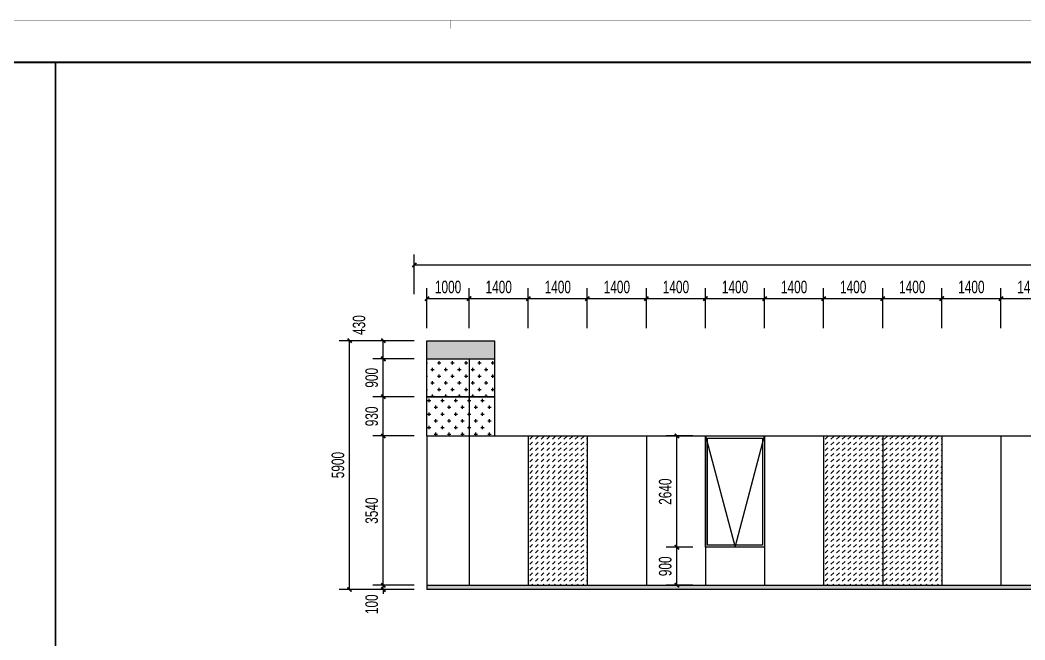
# Model space of a CAD drawing. Extents: x -3 to 440502, y -49243 to 59402.
# Drawn here: x 31859 to 55669, y 44704 to 59402 of the extents above; entities that cross this region are included whole.
import ezdxf

# ---------------------------------------------------------------- set-up
doc = ezdxf.new("R2010")
doc.units = 0
doc.header["$LTSCALE"] = 1000
doc.header["$MEASUREMENT"] = 0
for name, color, linetype in [('01-标注_尺寸', 124, 'Continuous'), ('05-填充_156', 156, 'Continuous'), ('05-填充_18', 18, 'Continuous'), ('A-0-图名图例', 2, 'Continuous'), ('A-C_窗', 140, 'Continuous'), ('E-立面', 255, 'Continuous')]:
    doc.layers.add(name, color=color, linetype=linetype)
doc.styles.add('_TCH_DIM_T3', font='ros.shx', dxfattribs={"width": 0.705882, "bigfont": 'jd.shx'})
doc.dimstyles.new('_TCH_ARCH&&100', dxfattribs={"dimtxt": 297.5, "dimasz": 100, "dimexe": 250, "dimexo": 300, "dimgap": 126.25, "dimtad": 1, "dimdec": 0, "dimzin": 0, "dimdsep": 46, "dimtxsty": '_TCH_DIM_T3', "dimblk": 'ARCHTICK', "dimcen": 0.09, "dimclrt": 7, "dimazin": 2, "dimtfac": 1, "dimtdec": 0, "dimtix": 1, "dimtmove": 2, "dimatfit": 3, "dimfxl": 0, "dimtolj": 1, "dimtzin": 0, "dimarcsym": 0})

# ---------------------------------------------------------------- blocks, each defined once
blk = doc.blocks.new('图框-A1')
for points, const_width in [([(0, 0), (841, 0), (841, 594), (0, 594)], 0.05), ([(766, 584), (25, 584), (25, 10), (766, 10)], 0.5)]:
    blk.add_lwpolyline(points, close=True, dxfattribs=dict(const_width=const_width))
at = {"const_width": 0.05}
blk.add_lwpolyline([(420.5, 594), (420.5, 592)], dxfattribs=at)
blk = doc.blocks.new('X-门窗表说明参照')
at = {"layer": 'Defpoints', "color": 165}
blk.add_lwpolyline([(0, 57400), (30200, 57400), (30200, 0), (0, 0)], close=True, dxfattribs=at)
blk = doc.blocks.new('X-门窗表说明')
blk.add_blockref('X-门窗表说明参照', (0, 0))
blk = doc.blocks.new('A$C70DF4B89')
at = {"layer": 'A-C_窗'}
for points in [[(-1400, 2640), (0, 2640), (0, 0), (-1400, 0)], [(-1350, 2590), (-50, 2590), (-50, 50), (-1350, 50)]]:
    blk.add_lwpolyline(points, close=True, dxfattribs=at)
blk.add_lwpolyline([(-1400, 2640), (-700, 0), (0, 2640)], dxfattribs=at)
blk = doc.blocks.new('_ArchTick')
at = {"color": 0, "linetype": 'ByBlock', "const_width": 0.4}
blk.add_lwpolyline([(-0.5, -0.5), (0.5, 0.5)], dxfattribs=at)
blk = doc.blocks.new('*D214')
at = {"layer": '01-标注_尺寸', "color": 0, "lineweight": -2, "transparency": 16777216}
for p, q in [((41500, 52100), (41500, 53047)), ((42500, 52100), (42500, 53047)), ((41500, 52797), (42500, 52797))]:
    blk.add_line(p, q, dxfattribs=at)
at = {"layer": 'Defpoints', "color": 0, "transparency": 16777216}
for p in [(42500, 52797), (41500, 51800), (42500, 51800)]:
    blk.add_point(p, dxfattribs=at)
at = {"layer": '01-标注_尺寸', "color": 0, "lineweight": -2, "transparency": 16777216, "xscale": 100, "yscale": 100, "zscale": 100, "rotation": 180}
blk.add_blockref('_ArchTick', (41500, 52797), dxfattribs=at)
at = {"layer": '01-标注_尺寸', "color": 0, "lineweight": -2, "transparency": 16777216, "xscale": 100, "yscale": 100, "zscale": 100}
blk.add_blockref('_ArchTick', (42500, 52797), dxfattribs=at)
at = {"layer": '01-标注_尺寸', "color": 7, "transparency": 16777216, "insert": (42000, 53072), "char_height": 297.5, "attachment_point": 5, "style": '_TCH_DIM_T3'}
blk.add_mtext('\\A1;1000', dxfattribs=at)
blk = doc.blocks.new('*D215')
at = {"layer": '01-标注_尺寸', "color": 0, "lineweight": -2, "transparency": 16777216}
for p, q in [((42500, 52100), (42500, 53047)), ((43900, 52100), (43900, 53047)), ((42500, 52797), (43900, 52797))]:
    blk.add_line(p, q, dxfattribs=at)
at = {"layer": 'Defpoints', "color": 0, "transparency": 16777216}
for p in [(43900, 52797), (42500, 51800), (43900, 51800)]:
    blk.add_point(p, dxfattribs=at)
at = {"layer": '01-标注_尺寸', "color": 0, "lineweight": -2, "transparency": 16777216, "xscale": 100, "yscale": 100, "zscale": 100, "rotation": 180}
blk.add_blockref('_ArchTick', (42500, 52797), dxfattribs=at)
at = {"layer": '01-标注_尺寸', "color": 0, "lineweight": -2, "transparency": 16777216, "xscale": 100, "yscale": 100, "zscale": 100}
blk.add_blockref('_ArchTick', (43900, 52797), dxfattribs=at)
at = {"layer": '01-标注_尺寸', "color": 7, "transparency": 16777216, "insert": (43200, 53072), "char_height": 297.5, "attachment_point": 5, "style": '_TCH_DIM_T3'}
blk.add_mtext('\\A1;1400', dxfattribs=at)
blk = doc.blocks.new('*D216')
at = {"layer": '01-标注_尺寸', "color": 0, "lineweight": -2, "transparency": 16777216}
for p, q in [((43900, 52100), (43900, 53047)), ((45300, 52100), (45300, 53047)), ((43900, 52797), (45300, 52797))]:
    blk.add_line(p, q, dxfattribs=at)
at = {"layer": 'Defpoints', "color": 0, "transparency": 16777216}
for p in [(45300, 52797), (43900, 51800), (45300, 51800)]:
    blk.add_point(p, dxfattribs=at)
at = {"layer": '01-标注_尺寸', "color": 0, "lineweight": -2, "transparency": 16777216, "xscale": 100, "yscale": 100, "zscale": 100, "rotation": 180}
blk.add_blockref('_ArchTick', (43900, 52797), dxfattribs=at)
at = {"layer": '01-标注_尺寸', "color": 0, "lineweight": -2, "transparency": 16777216, "xscale": 100, "yscale": 100, "zscale": 100}
blk.add_blockref('_ArchTick', (45300, 52797), dxfattribs=at)
at = {"layer": '01-标注_尺寸', "color": 7, "transparency": 16777216, "insert": (44600, 53072), "char_height": 297.5, "attachment_point": 5, "style": '_TCH_DIM_T3'}
blk.add_mtext('\\A1;1400', dxfattribs=at)
blk = doc.blocks.new('*D217')
at = {"layer": '01-标注_尺寸', "color": 0, "lineweight": -2, "transparency": 16777216}
for p, q in [((45300, 52100), (45300, 53047)), ((46700, 52100), (46700, 53047)), ((45300, 52797), (46700, 52797))]:
    blk.add_line(p, q, dxfattribs=at)
at = {"layer": 'Defpoints', "color": 0, "transparency": 16777216}
for p in [(46700, 52797), (45300, 51800), (46700, 51800)]:
    blk.add_point(p, dxfattribs=at)
at = {"layer": '01-标注_尺寸', "color": 0, "lineweight": -2, "transparency": 16777216, "xscale": 100, "yscale": 100, "zscale": 100, "rotation": 180}
blk.add_blockref('_ArchTick', (45300, 52797), dxfattribs=at)
at = {"layer": '01-标注_尺寸', "color": 0, "lineweight": -2, "transparency": 16777216, "xscale": 100, "yscale": 100, "zscale": 100}
blk.add_blockref('_ArchTick', (46700, 52797), dxfattribs=at)
at = {"layer": '01-标注_尺寸', "color": 7, "transparency": 16777216, "insert": (46000, 53072), "char_height": 297.5, "attachment_point": 5, "style": '_TCH_DIM_T3'}
blk.add_mtext('\\A1;1400', dxfattribs=at)
blk = doc.blocks.new('*D218')
at = {"layer": '01-标注_尺寸', "color": 0, "lineweight": -2, "transparency": 16777216}
for p, q in [((46700, 52100), (46700, 53047)), ((48100, 52100), (48100, 53047)), ((46700, 52797), (48100, 52797))]:
    blk.add_line(p, q, dxfattribs=at)
at = {"layer": 'Defpoints', "color": 0, "transparency": 16777216}
for p in [(48100, 52797), (46700, 51800), (48100, 51800)]:
    blk.add_point(p, dxfattribs=at)
at = {"layer": '01-标注_尺寸', "color": 0, "lineweight": -2, "transparency": 16777216, "xscale": 100, "yscale": 100, "zscale": 100, "rotation": 180}
blk.add_blockref('_ArchTick', (46700, 52797), dxfattribs=at)
at = {"layer": '01-标注_尺寸', "color": 0, "lineweight": -2, "transparency": 16777216, "xscale": 100, "yscale": 100, "zscale": 100}
blk.add_blockref('_ArchTick', (48100, 52797), dxfattribs=at)
at = {"layer": '01-标注_尺寸', "color": 7, "transparency": 16777216, "insert": (47400, 53072), "char_height": 297.5, "attachment_point": 5, "style": '_TCH_DIM_T3'}
blk.add_mtext('\\A1;1400', dxfattribs=at)
blk = doc.blocks.new('*D219')
at = {"layer": '01-标注_尺寸', "color": 0, "lineweight": -2, "transparency": 16777216}
for p, q in [((48100, 52100), (48100, 53047)), ((49500, 52100), (49500, 53047)), ((48100, 52797), (49500, 52797))]:
    blk.add_line(p, q, dxfattribs=at)
at = {"layer": 'Defpoints', "color": 0, "transparency": 16777216}
for p in [(49500, 52797), (48100, 51800), (49500, 51800)]:
    blk.add_point(p, dxfattribs=at)
at = {"layer": '01-标注_尺寸', "color": 0, "lineweight": -2, "transparency": 16777216, "xscale": 100, "yscale": 100, "zscale": 100, "rotation": 180}
blk.add_blockref('_ArchTick', (48100, 52797), dxfattribs=at)
at = {"layer": '01-标注_尺寸', "color": 0, "lineweight": -2, "transparency": 16777216, "xscale": 100, "yscale": 100, "zscale": 100}
blk.add_blockref('_ArchTick', (49500, 52797), dxfattribs=at)
at = {"layer": '01-标注_尺寸', "color": 7, "transparency": 16777216, "insert": (48800, 53072), "char_height": 297.5, "attachment_point": 5, "style": '_TCH_DIM_T3'}
blk.add_mtext('\\A1;1400', dxfattribs=at)
blk = doc.blocks.new('*D220')
at = {"layer": '01-标注_尺寸', "color": 0, "lineweight": -2, "transparency": 16777216}
for p, q in [((49500, 52100), (49500, 53047)), ((50900, 52100), (50900, 53047)), ((49500, 52797), (50900, 52797))]:
    blk.add_line(p, q, dxfattribs=at)
at = {"layer": 'Defpoints', "color": 0, "transparency": 16777216}
for p in [(50900, 52797), (49500, 51800), (50900, 51800)]:
    blk.add_point(p, dxfattribs=at)
at = {"layer": '01-标注_尺寸', "color": 0, "lineweight": -2, "transparency": 16777216, "xscale": 100, "yscale": 100, "zscale": 100, "rotation": 180}
blk.add_blockref('_ArchTick', (49500, 52797), dxfattribs=at)
at = {"layer": '01-标注_尺寸', "color": 0, "lineweight": -2, "transparency": 16777216, "xscale": 100, "yscale": 100, "zscale": 100}
blk.add_blockref('_ArchTick', (50900, 52797), dxfattribs=at)
at = {"layer": '01-标注_尺寸', "color": 7, "transparency": 16777216, "insert": (50200, 53072), "char_height": 297.5, "attachment_point": 5, "style": '_TCH_DIM_T3'}
blk.add_mtext('\\A1;1400', dxfattribs=at)
blk = doc.blocks.new('*D221')
at = {"layer": '01-标注_尺寸', "color": 0, "lineweight": -2, "transparency": 16777216}
for p, q in [((50900, 52100), (50900, 53047)), ((52300, 52100), (52300, 53047)), ((50900, 52797), (52300, 52797))]:
    blk.add_line(p, q, dxfattribs=at)
at = {"layer": 'Defpoints', "color": 0, "transparency": 16777216}
for p in [(52300, 52797), (50900, 51800), (52300, 51800)]:
    blk.add_point(p, dxfattribs=at)
at = {"layer": '01-标注_尺寸', "color": 0, "lineweight": -2, "transparency": 16777216, "xscale": 100, "yscale": 100, "zscale": 100, "rotation": 180}
blk.add_blockref('_ArchTick', (50900, 52797), dxfattribs=at)
at = {"layer": '01-标注_尺寸', "color": 0, "lineweight": -2, "transparency": 16777216, "xscale": 100, "yscale": 100, "zscale": 100}
blk.add_blockref('_ArchTick', (52300, 52797), dxfattribs=at)
at = {"layer": '01-标注_尺寸', "color": 7, "transparency": 16777216, "insert": (51600, 53072), "char_height": 297.5, "attachment_point": 5, "style": '_TCH_DIM_T3'}
blk.add_mtext('\\A1;1400', dxfattribs=at)
blk = doc.blocks.new('*D222')
at = {"layer": '01-标注_尺寸', "color": 0, "lineweight": -2, "transparency": 16777216}
for p, q in [((52300, 52100), (52300, 53047)), ((53700, 52100), (53700, 53047)), ((52300, 52797), (53700, 52797))]:
    blk.add_line(p, q, dxfattribs=at)
at = {"layer": 'Defpoints', "color": 0, "transparency": 16777216}
for p in [(53700, 52797), (52300, 51800), (53700, 51800)]:
    blk.add_point(p, dxfattribs=at)
at = {"layer": '01-标注_尺寸', "color": 0, "lineweight": -2, "transparency": 16777216, "xscale": 100, "yscale": 100, "zscale": 100, "rotation": 180}
blk.add_blockref('_ArchTick', (52300, 52797), dxfattribs=at)
at = {"layer": '01-标注_尺寸', "color": 0, "lineweight": -2, "transparency": 16777216, "xscale": 100, "yscale": 100, "zscale": 100}
blk.add_blockref('_ArchTick', (53700, 52797), dxfattribs=at)
at = {"layer": '01-标注_尺寸', "color": 7, "transparency": 16777216, "insert": (53000, 53072), "char_height": 297.5, "attachment_point": 5, "style": '_TCH_DIM_T3'}
blk.add_mtext('\\A1;1400', dxfattribs=at)
blk = doc.blocks.new('*D223')
at = {"layer": '01-标注_尺寸', "color": 0, "lineweight": -2, "transparency": 16777216}
for p, q in [((53700, 52100), (53700, 53047)), ((55100, 52100), (55100, 53047)), ((53700, 52797), (55100, 52797))]:
    blk.add_line(p, q, dxfattribs=at)
at = {"layer": 'Defpoints', "color": 0, "transparency": 16777216}
for p in [(55100, 52797), (53700, 51800), (55100, 51800)]:
    blk.add_point(p, dxfattribs=at)
at = {"layer": '01-标注_尺寸', "color": 0, "lineweight": -2, "transparency": 16777216, "xscale": 100, "yscale": 100, "zscale": 100, "rotation": 180}
blk.add_blockref('_ArchTick', (53700, 52797), dxfattribs=at)
at = {"layer": '01-标注_尺寸', "color": 0, "lineweight": -2, "transparency": 16777216, "xscale": 100, "yscale": 100, "zscale": 100}
blk.add_blockref('_ArchTick', (55100, 52797), dxfattribs=at)
at = {"layer": '01-标注_尺寸', "color": 7, "transparency": 16777216, "insert": (54400, 53072), "char_height": 297.5, "attachment_point": 5, "style": '_TCH_DIM_T3'}
blk.add_mtext('\\A1;1400', dxfattribs=at)
blk = doc.blocks.new('*D224')
at = {"layer": '01-标注_尺寸', "color": 0, "lineweight": -2, "transparency": 16777216}
for p, q in [((55100, 52100), (55100, 53047)), ((56500, 52100), (56500, 53047)), ((55100, 52797), (56500, 52797))]:
    blk.add_line(p, q, dxfattribs=at)
at = {"layer": 'Defpoints', "color": 0, "transparency": 16777216}
for p in [(56500, 52797), (55100, 51800), (56500, 51800)]:
    blk.add_point(p, dxfattribs=at)
at = {"layer": '01-标注_尺寸', "color": 0, "lineweight": -2, "transparency": 16777216, "xscale": 100, "yscale": 100, "zscale": 100, "rotation": 180}
blk.add_blockref('_ArchTick', (55100, 52797), dxfattribs=at)
at = {"layer": '01-标注_尺寸', "color": 0, "lineweight": -2, "transparency": 16777216, "xscale": 100, "yscale": 100, "zscale": 100}
blk.add_blockref('_ArchTick', (56500, 52797), dxfattribs=at)
at = {"layer": '01-标注_尺寸', "color": 7, "transparency": 16777216, "insert": (55800, 53072), "char_height": 297.5, "attachment_point": 5, "style": '_TCH_DIM_T3'}
blk.add_mtext('\\A1;1400', dxfattribs=at)
blk = doc.blocks.new('*D236')
at = {"layer": '01-标注_尺寸', "color": 0, "lineweight": -2, "transparency": 16777216}
for p, q in [((41200, 52900), (41200, 53847)), ((71800, 52900), (71800, 53847)), ((41200, 53597), (71800, 53597))]:
    blk.add_line(p, q, dxfattribs=at)
at = {"layer": 'Defpoints', "color": 0, "transparency": 16777216}
for p in [(71800, 53597), (41200, 52600), (71800, 52600)]:
    blk.add_point(p, dxfattribs=at)
at = {"layer": '01-标注_尺寸', "color": 0, "lineweight": -2, "transparency": 16777216, "xscale": 100, "yscale": 100, "zscale": 100, "rotation": 180}
blk.add_blockref('_ArchTick', (41200, 53597), dxfattribs=at)
at = {"layer": '01-标注_尺寸', "color": 0, "lineweight": -2, "transparency": 16777216, "xscale": 100, "yscale": 100, "zscale": 100}
blk.add_blockref('_ArchTick', (71800, 53597), dxfattribs=at)
at = {"layer": '01-标注_尺寸', "color": 7, "transparency": 16777216, "insert": (56500, 53872), "char_height": 297.5, "attachment_point": 5, "style": '_TCH_DIM_T3'}
blk.add_mtext('\\A1;30600', dxfattribs=at)
blk = doc.blocks.new('*D237')
at = {"layer": '01-标注_尺寸', "color": 0, "lineweight": -2, "transparency": 16777216}
for p, q in [((41200, 46000), (40216, 46000)), ((40466, 46000), (40466, 46100)), ((40466, 45900), (40466, 46000)), ((41200, 45900), (40216, 45900)), ((40466, 45900), (40466, 45800))]:
    blk.add_line(p, q, dxfattribs=at)
at = {"layer": 'Defpoints', "color": 0, "transparency": 16777216}
for p in [(40466, 46000), (41500, 46000), (41500, 45900)]:
    blk.add_point(p, dxfattribs=at)
at = {"layer": '01-标注_尺寸', "color": 0, "lineweight": -2, "transparency": 16777216, "xscale": 100, "yscale": 100, "zscale": 100}
for p, rotation in [((40466, 46000), 270), ((40466, 45900), 90)]:
    blk.add_blockref('_ArchTick', p, dxfattribs=dict(at, rotation=rotation))
at = {"layer": '01-标注_尺寸', "color": 7, "transparency": 16777216, "insert": (40191, 45550), "char_height": 297.5, "attachment_point": 5, "rotation": 90, "style": '_TCH_DIM_T3'}
blk.add_mtext('\\A1;100', dxfattribs=at)
blk = doc.blocks.new('*D238')
at = {"layer": '01-标注_尺寸', "color": 0, "lineweight": -2, "transparency": 16777216}
for p, q in [((41200, 49540), (40216, 49540)), ((40466, 46000), (40466, 49540)), ((41200, 46000), (40216, 46000))]:
    blk.add_line(p, q, dxfattribs=at)
at = {"layer": 'Defpoints', "color": 0, "transparency": 16777216}
for p in [(40466, 49540), (41500, 49540), (41500, 46000)]:
    blk.add_point(p, dxfattribs=at)
at = {"layer": '01-标注_尺寸', "color": 0, "lineweight": -2, "transparency": 16777216, "xscale": 100, "yscale": 100, "zscale": 100}
for p, rotation in [((40466, 49540), 90), ((40466, 46000), 270)]:
    blk.add_blockref('_ArchTick', p, dxfattribs=dict(at, rotation=rotation))
at = {"layer": '01-标注_尺寸', "color": 7, "transparency": 16777216, "insert": (40191, 47770), "char_height": 297.5, "attachment_point": 5, "rotation": 90, "style": '_TCH_DIM_T3'}
blk.add_mtext('\\A1;3540', dxfattribs=at)
blk = doc.blocks.new('*D239')
at = {"layer": '01-标注_尺寸', "color": 0, "lineweight": -2, "transparency": 16777216}
for p, q in [((41200, 50470), (40216, 50470)), ((40466, 49540), (40466, 50470)), ((41200, 49540), (40216, 49540))]:
    blk.add_line(p, q, dxfattribs=at)
at = {"layer": 'Defpoints', "color": 0, "transparency": 16777216}
for p in [(40466, 50470), (41500, 50470), (41500, 49540)]:
    blk.add_point(p, dxfattribs=at)
at = {"layer": '01-标注_尺寸', "color": 0, "lineweight": -2, "transparency": 16777216, "xscale": 100, "yscale": 100, "zscale": 100}
for p, rotation in [((40466, 50470), 90), ((40466, 49540), 270)]:
    blk.add_blockref('_ArchTick', p, dxfattribs=dict(at, rotation=rotation))
at = {"layer": '01-标注_尺寸', "color": 7, "transparency": 16777216, "insert": (40191, 50005), "char_height": 297.5, "attachment_point": 5, "rotation": 90, "style": '_TCH_DIM_T3'}
blk.add_mtext('\\A1;930', dxfattribs=at)
blk = doc.blocks.new('*D240')
at = {"layer": '01-标注_尺寸', "color": 0, "lineweight": -2, "transparency": 16777216}
for p, q in [((41200, 51370), (40216, 51370)), ((40466, 50470), (40466, 51370)), ((41200, 50470), (40216, 50470))]:
    blk.add_line(p, q, dxfattribs=at)
at = {"layer": 'Defpoints', "color": 0, "transparency": 16777216}
for p in [(40466, 51370), (41500, 51370), (41500, 50470)]:
    blk.add_point(p, dxfattribs=at)
at = {"layer": '01-标注_尺寸', "color": 0, "lineweight": -2, "transparency": 16777216, "xscale": 100, "yscale": 100, "zscale": 100}
for p, rotation in [((40466, 51370), 90), ((40466, 50470), 270)]:
    blk.add_blockref('_ArchTick', p, dxfattribs=dict(at, rotation=rotation))
at = {"layer": '01-标注_尺寸', "color": 7, "transparency": 16777216, "insert": (40191, 50920), "char_height": 297.5, "attachment_point": 5, "rotation": 90, "style": '_TCH_DIM_T3'}
blk.add_mtext('\\A1;900', dxfattribs=at)
blk = doc.blocks.new('*D241')
at = {"layer": '01-标注_尺寸', "color": 0, "lineweight": -2, "transparency": 16777216}
for p, q in [((41200, 51800), (40216, 51800)), ((40466, 51370), (40466, 51800)), ((41200, 51370), (40216, 51370))]:
    blk.add_line(p, q, dxfattribs=at)
at = {"layer": 'Defpoints', "color": 0, "transparency": 16777216}
for p in [(40466, 51800), (41500, 51800), (41500, 51370)]:
    blk.add_point(p, dxfattribs=at)
at = {"layer": '01-标注_尺寸', "color": 0, "lineweight": -2, "transparency": 16777216, "xscale": 100, "yscale": 100, "zscale": 100}
for p, rotation in [((40466, 51800), 90), ((40466, 51370), 270)]:
    blk.add_blockref('_ArchTick', p, dxfattribs=dict(at, rotation=rotation))
at = {"layer": '01-标注_尺寸', "color": 7, "transparency": 16777216, "insert": (39891, 52170), "char_height": 297.5, "attachment_point": 5, "rotation": 90, "style": '_TCH_DIM_T3'}
blk.add_mtext('\\A1;430', dxfattribs=at)
blk = doc.blocks.new('*D242')
at = {"layer": '01-标注_尺寸', "color": 0, "lineweight": -2, "transparency": 16777216}
for p, q in [((40700, 51800), (39416, 51800)), ((39666, 45900), (39666, 51800)), ((40700, 45900), (39416, 45900))]:
    blk.add_line(p, q, dxfattribs=at)
at = {"layer": 'Defpoints', "color": 0, "transparency": 16777216}
for p in [(39666, 51800), (41000, 51800), (41000, 45900)]:
    blk.add_point(p, dxfattribs=at)
at = {"layer": '01-标注_尺寸', "color": 0, "lineweight": -2, "transparency": 16777216, "xscale": 100, "yscale": 100, "zscale": 100}
for p, rotation in [((39666, 51800), 90), ((39666, 45900), 270)]:
    blk.add_blockref('_ArchTick', p, dxfattribs=dict(at, rotation=rotation))
at = {"layer": '01-标注_尺寸', "color": 7, "transparency": 16777216, "insert": (39391, 48850), "char_height": 297.5, "attachment_point": 5, "rotation": 90, "style": '_TCH_DIM_T3'}
blk.add_mtext('\\A1;5900', dxfattribs=at)
blk = doc.blocks.new('*D243')
at = {"layer": '01-标注_尺寸', "color": 0, "lineweight": -2, "transparency": 16777216}
for p, q in [((47800, 49540), (47172, 49540)), ((47422, 46900), (47422, 49540)), ((47800, 46900), (47172, 46900))]:
    blk.add_line(p, q, dxfattribs=at)
at = {"layer": 'Defpoints', "color": 0, "transparency": 16777216}
for p in [(47422, 49540), (48100, 49540), (48100, 46900)]:
    blk.add_point(p, dxfattribs=at)
at = {"layer": '01-标注_尺寸', "color": 0, "lineweight": -2, "transparency": 16777216, "xscale": 100, "yscale": 100, "zscale": 100}
for p, rotation in [((47422, 49540), 90), ((47422, 46900), 270)]:
    blk.add_blockref('_ArchTick', p, dxfattribs=dict(at, rotation=rotation))
at = {"layer": '01-标注_尺寸', "color": 7, "transparency": 16777216, "insert": (47147, 48220), "char_height": 297.5, "attachment_point": 5, "rotation": 90, "style": '_TCH_DIM_T3'}
blk.add_mtext('\\A1;2640', dxfattribs=at)
blk = doc.blocks.new('*D244')
at = {"layer": '01-标注_尺寸', "color": 0, "lineweight": -2, "transparency": 16777216}
for p, q in [((47800, 46900), (47172, 46900)), ((47422, 46000), (47422, 46900)), ((47800, 46000), (47172, 46000))]:
    blk.add_line(p, q, dxfattribs=at)
at = {"layer": 'Defpoints', "color": 0, "transparency": 16777216}
for p in [(47422, 46900), (48100, 46900), (48100, 46000)]:
    blk.add_point(p, dxfattribs=at)
at = {"layer": '01-标注_尺寸', "color": 0, "lineweight": -2, "transparency": 16777216, "xscale": 100, "yscale": 100, "zscale": 100}
for p, rotation in [((47422, 46900), 90), ((47422, 46000), 270)]:
    blk.add_blockref('_ArchTick', p, dxfattribs=dict(at, rotation=rotation))
at = {"layer": '01-标注_尺寸', "color": 7, "transparency": 16777216, "insert": (47147, 46450), "char_height": 297.5, "attachment_point": 5, "rotation": 90, "style": '_TCH_DIM_T3'}
blk.add_mtext('\\A1;900', dxfattribs=at)

msp = doc.modelspace()

# ---------------------------------------------------------------- hatches: boundary and pattern name
at = {"layer": '05-填充_156'}
h = msp.add_hatch(dxfattribs=at)
h.set_pattern_fill('CROSS', color=136, scale=100)
h.set_pattern_definition([(0, (0, 0), (158.75, 158.75), [79.375, -238.125]), (90, (39.69, -39.69), (-158.75, 158.75), [79.375, -238.125])])
h.paths.add_polyline_path([(41500, 51369.8), (43100, 51369.8), (43100, 50469.8), (41500, 50469.8)])
h = msp.add_hatch(dxfattribs=at)
h.set_pattern_fill('CROSS', color=136, scale=100)
h.set_pattern_definition([(0, (-484746.42, -2802.87), (158.75, 158.75), [79.375, -238.125]), (90, (-484706.73, -2842.56), (-158.75, 158.75), [79.375, -238.125])])
h.paths.add_polyline_path([(43100, 50469.8), (41500, 50469.8), (41500, 49539.8), (43100, 49539.8)])
h = msp.add_hatch(dxfattribs=at)
h.set_pattern_fill('DASH', color=256, scale=100, angle=45)
h.set_pattern_definition([(45, (-485046.42, -2802.87), (1e-14, 134.703842), [95.25, -95.25])])
h.paths.add_polyline_path([(43900, 45999.8), (45300, 45999.8), (45300, 49539.8), (43900, 49539.8)])
h = msp.add_hatch(dxfattribs=at)
h.set_pattern_fill('DASH', color=256, scale=100, angle=45)
h.set_pattern_definition([(45, (-478046.42, -2802.87), (1e-14, 134.703842), [95.25, -95.25])])
h.paths.add_polyline_path([(52300, 49539.8), (50900, 49539.8), (50900, 45999.8), (52300, 45999.8)])
h = msp.add_hatch(dxfattribs=at)
h.set_pattern_fill('DASH', color=256, scale=100, angle=45)
h.set_pattern_definition([(45, (-476646.42, -2802.87), (1e-14, 134.703842), [95.25, -95.25])])
h.paths.add_polyline_path([(53700, 49539.8), (52300, 49539.8), (52300, 45999.8), (53700, 45999.8)])
at = {"layer": '05-填充_18'}
h = msp.add_hatch(color=256, dxfattribs=at)
h.dxf.hatch_style = 1
h.paths.add_polyline_path([(43100, 51799.8), (41500, 51799.8), (41500, 51369.8), (43100, 51369.8)])
h = msp.add_hatch(color=256, dxfattribs=at)
h.dxf.hatch_style = 1
h.paths.add_polyline_path([(71800, 45899.8), (71800, 45999.8), (41500, 45999.8), (41500, 45899.8)])

# ---------------------------------------------------------------- linework, layer by layer
at = {"layer": 'A-0-图名图例'}
msp.add_lwpolyline([(32700, 1000), (32700, 58399.8)], dxfattribs=at)
at = {"layer": 'A-C_窗'}
msp.add_lwpolyline([(41500, 51369.8), (43100, 51369.8), (43100, 50469.8), (41500, 50469.8)], close=True, dxfattribs=at)
for points in [[(42500, 51369.8), (42500, 45999.8)], [(41500, 50469.8), (43100, 50469.8)], [(41500, 49539.8), (43100, 49539.8)], [(43900, 49539.8), (43900, 45999.8)], [(45300, 49539.8), (45300, 45999.8)], [(46700, 49539.8), (46700, 45999.8)], [(48100, 49539.8), (48100, 45999.8)], [(49500, 49539.8), (49500, 45999.8)], [(50900, 49539.8), (50900, 45999.8)], [(52300, 49539.8), (52300, 45999.8)], [(53700, 49539.8), (53700, 45999.8)], [(55100, 49539.8), (55100, 45999.8)], [(41500, 45999.8), (71800, 45999.8)]]:
    msp.add_lwpolyline(points, dxfattribs=at)
at = {"layer": 'E-立面'}
for points in [[(41500, 49539.8), (41500, 51799.8)], [(41500, 51799.8), (43100, 51799.8), (43100, 49539.8), (71800, 49539.8)], [(41500, 51369.8), (43100, 51369.8)], [(41500, 49539.8), (41500, 45899.8)], [(71800, 45899.8), (41500, 45899.8)]]:
    msp.add_lwpolyline(points, dxfattribs=at)

# ---------------------------------------------------------------- block references
at = {"xscale": 100, "yscale": 100, "zscale": 100}
msp.add_blockref('图框-A1', (0, 0), dxfattribs=at)
msp.add_blockref('X-门窗表说明', (2500, 1000))
at = {"layer": 'A-C_窗'}
msp.add_blockref('A$C70DF4B89', (49500, 46899.8), dxfattribs=at)

# ---------------------------------------------------------------- dimensions: what is measured, and where the dimension line sits
at = {"layer": '01-标注_尺寸'}
for p1, p2, distance, picture, middle in [((41200, 52599.8), (71800, 52599.8), 996.7, '*D236', (56500, 53871.5)), ((41500, 51799.8), (42500, 51799.8), 996.7, '*D214', (42000, 53071.5)), ((42500, 51799.8), (43900, 51799.8), 996.7, '*D215', (43200, 53071.5)), ((43900, 51799.8), (45300, 51799.8), 996.7, '*D216', (44600, 53071.5)), ((45300, 51799.8), (46700, 51799.8), 996.7, '*D217', (46000, 53071.5)), ((46700, 51799.8), (48100, 51799.8), 996.7, '*D218', (47400, 53071.5)), ((48100, 51799.8), (49500, 51799.8), 996.7, '*D219', (48800, 53071.5)), ((49500, 51799.8), (50900, 51799.8), 996.7, '*D220', (50200, 53071.5)), ((50900, 51799.8), (52300, 51799.8), 996.7, '*D221', (51600, 53071.5)), ((52300, 51799.8), (53700, 51799.8), 996.7, '*D222', (53000, 53071.5)), ((53700, 51799.8), (55100, 51799.8), 996.7, '*D223', (54400, 53071.5)), ((55100, 51799.8), (56500, 51799.8), 996.7, '*D224', (55800, 53071.5)), ((41000, 45899.8), (41000, 51799.8), 1334, '*D242', (39391, 48849.8)), ((41500, 50469.8), (41500, 51369.8), 1034, '*D240', (40191, 50919.8)), ((41500, 49539.8), (41500, 50469.8), 1034, '*D239', (40191, 50004.8)), ((41500, 45999.8), (41500, 49539.8), 1034, '*D238', (40191, 47769.8)), ((48100, 46899.8), (48100, 49539.8), 677.6, '*D243', (47147.4, 48219.8)), ((48100, 45999.8), (48100, 46899.8), 677.6, '*D244', (47147.4, 46449.8))]:
    dim = msp.add_aligned_dim(p1=p1, p2=p2, distance=distance, dimstyle='_TCH_ARCH&&100', dxfattribs=at)
    dim.commit()
    dim.dimension.update_dxf_attribs({"geometry": picture, "text_midpoint": middle})
for base, p1, p2, picture, middle in [((40466, 51799.8), (41500, 51369.8), (41500, 51799.8), '*D241', (39891, 52169.8)), ((40466, 45999.8), (41500, 45899.8), (41500, 45999.8), '*D237', (40191, 45549.8))]:
    dim = msp.add_linear_dim(base=base, p1=p1, p2=p2, angle=90, dimstyle='_TCH_ARCH&&100', dxfattribs=at)
    dim.commit()
    dim.dimension.update_dxf_attribs({"geometry": picture, "text_midpoint": middle, "dimtype": 161})

doc.saveas('drawing.dxf')
